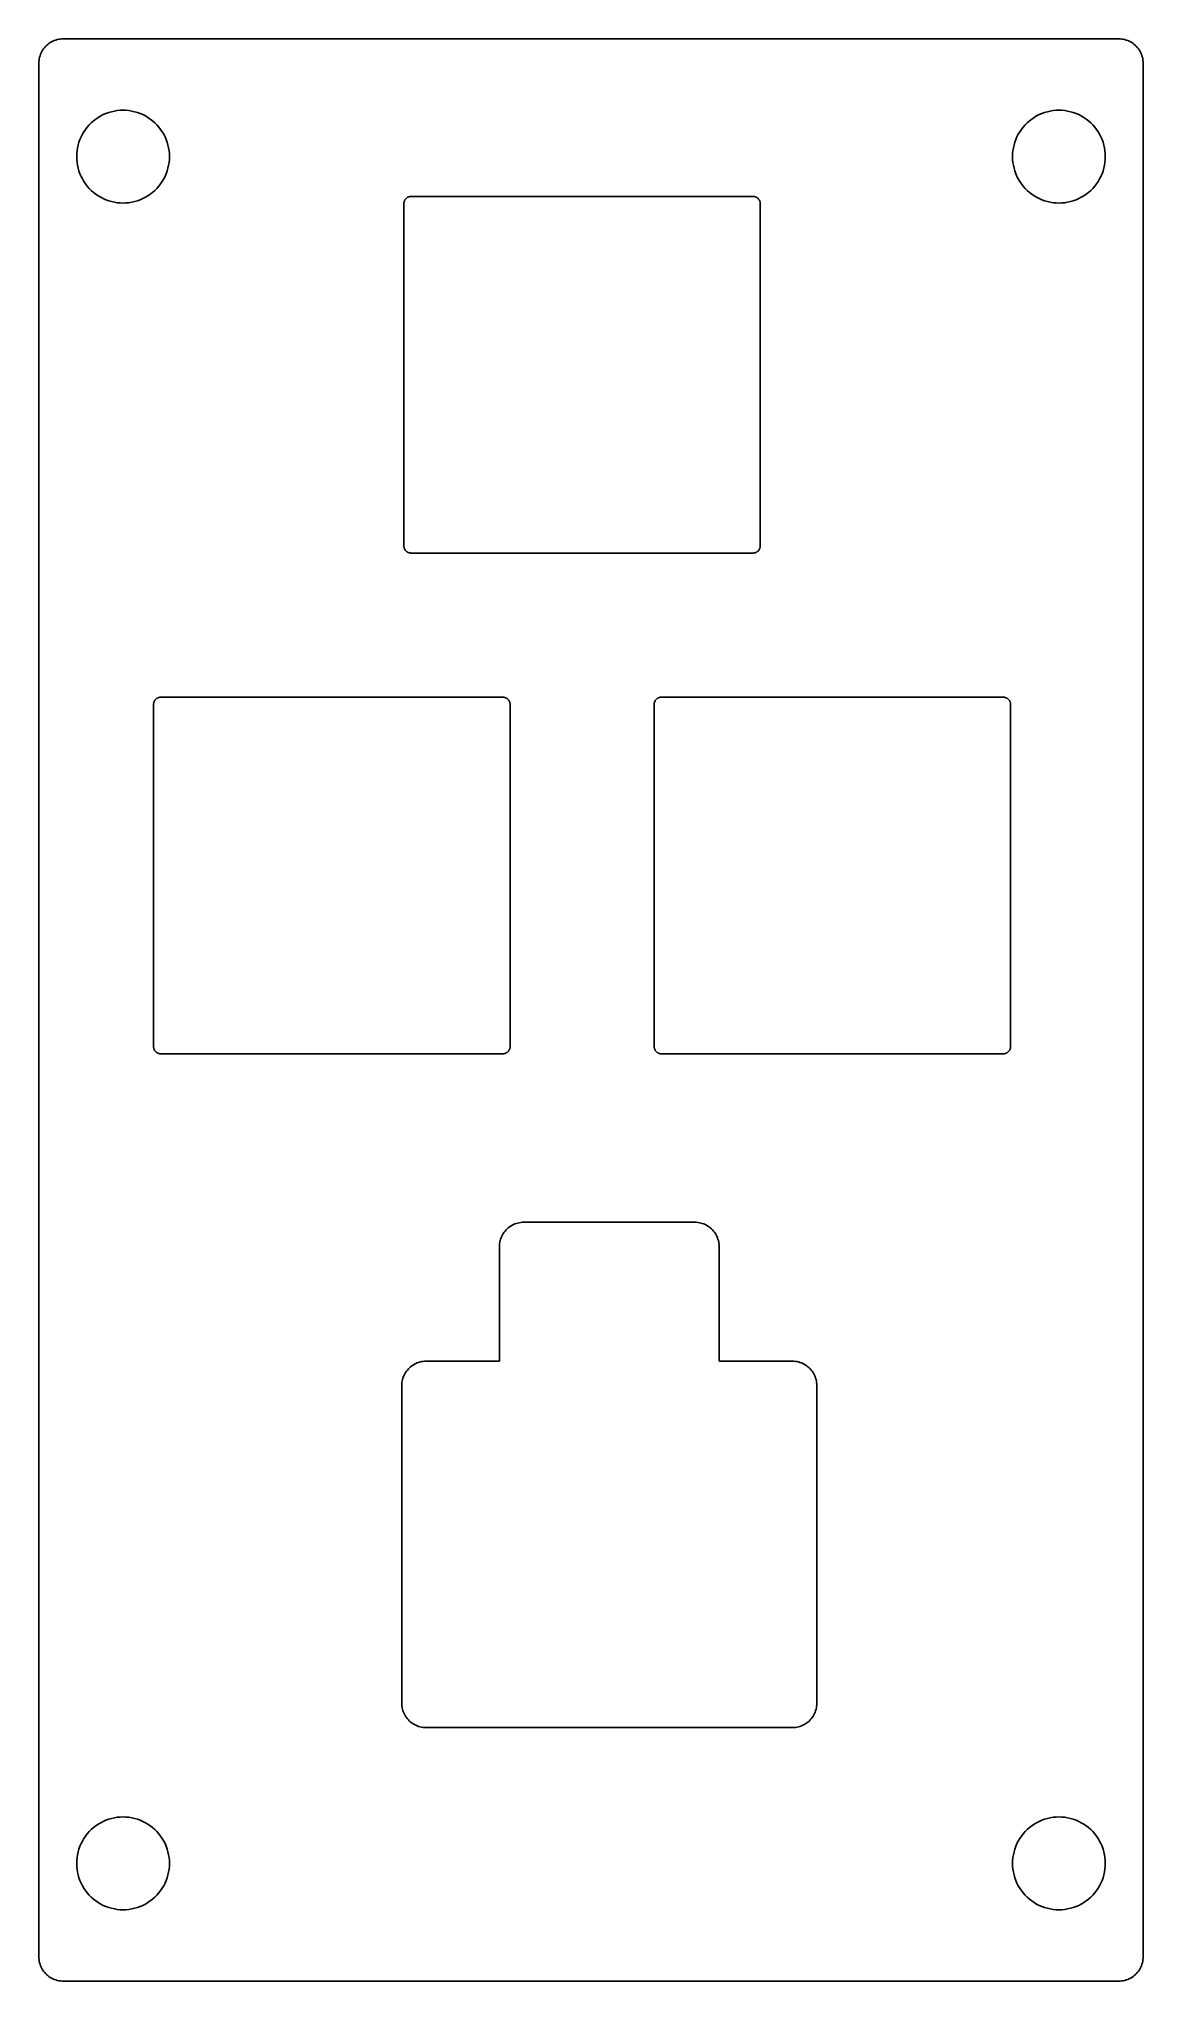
# Model space of a CAD drawing. Header units: metres. Extents: x -22.6 to 22.6, y -39.8 to 39.8.
import ezdxf

# ---------------------------------------------------------------- set-up
doc = ezdxf.new("R2010")
doc.units = ezdxf.units.M

msp = doc.modelspace()

# ---------------------------------------------------------------- linework, layer by layer
for p, q in [((-21.615, 39.757), (-21.6778, 39.755)), ((21.615, 39.757), (-21.615, 39.757)), ((21.6778, 39.755), (21.615, 39.757)), ((-22.5836, 39.0057), (-22.5973, 38.9444)), ((-22.5661, 39.066), (-22.5836, 39.0057)), ((-22.5448, 39.1251), (-22.5661, 39.066)), ((-22.5198, 39.1828), (-22.5448, 39.1251)), ((-22.4913, 39.2387), (-22.5198, 39.1828)), ((-22.4593, 39.2928), (-22.4913, 39.2387)), ((-22.424, 39.3448), (-22.4593, 39.2928)), ((-22.3855, 39.3944), (-22.424, 39.3448)), ((-22.344, 39.4415), (-22.3855, 39.3944)), ((-22.2995, 39.486), (-22.344, 39.4415)), ((-22.2524, 39.5275), (-22.2995, 39.486)), ((-22.2028, 39.566), (-22.2524, 39.5275)), ((-22.1508, 39.6013), (-22.2028, 39.566)), ((-22.0967, 39.6333), (-22.1508, 39.6013)), ((-22.0408, 39.6618), (-22.0967, 39.6333)), ((-21.9831, 39.6868), (-22.0408, 39.6618)), ((-21.924, 39.7081), (-21.9831, 39.6868)), ((-21.8637, 39.7256), (-21.924, 39.7081)), ((-21.8024, 39.7393), (-21.8637, 39.7256)), ((-21.7403, 39.7491), (-21.8024, 39.7393)), ((-21.6778, 39.755), (-21.7403, 39.7491)), ((21.7403, 39.7491), (21.6778, 39.755)), ((21.8024, 39.7393), (21.7403, 39.7491)), ((21.8637, 39.7256), (21.8024, 39.7393)), ((21.924, 39.7081), (21.8637, 39.7256)), ((21.9831, 39.6868), (21.924, 39.7081)), ((22.0408, 39.6618), (21.9831, 39.6868)), ((22.0967, 39.6333), (22.0408, 39.6618)), ((22.1508, 39.6013), (22.0967, 39.6333)), ((22.2028, 39.566), (22.1508, 39.6013)), ((22.2524, 39.5275), (22.2028, 39.566)), ((22.2995, 39.486), (22.2524, 39.5275)), ((22.344, 39.4415), (22.2995, 39.486)), ((22.3855, 39.3944), (22.344, 39.4415)), ((22.424, 39.3448), (22.3855, 39.3944)), ((22.4593, 39.2928), (22.424, 39.3448)), ((22.4913, 39.2387), (22.4593, 39.2928)), ((22.5198, 39.1828), (22.4913, 39.2387)), ((22.5448, 39.1251), (22.5198, 39.1828)), ((22.5661, 39.066), (22.5448, 39.1251)), ((22.5836, 39.0057), (22.5661, 39.066)), ((22.5973, 38.9444), (22.5836, 39.0057)), ((-22.613, 38.8198), (-22.615, 38.757)), ((-22.615, 38.757), (-22.615, -38.757)), ((-22.6071, 38.8823), (-22.613, 38.8198)), ((-22.5973, 38.9444), (-22.6071, 38.8823)), ((22.6071, 38.8823), (22.5973, 38.9444)), ((22.613, 38.8198), (22.6071, 38.8823)), ((22.615, 38.757), (22.613, 38.8198)), ((22.615, -38.757), (22.615, 38.757)), ((-20.1831, 36.5392), (-20.0803, 36.6)), ((-20.0803, 36.6), (-19.974, 36.6542)), ((-19.974, 36.6542), (-19.8644, 36.7016)), ((-19.8644, 36.7016), (-19.7521, 36.742)), ((-19.7521, 36.742), (-19.6375, 36.7753)), ((-19.6375, 36.7753), (-19.521, 36.8013)), ((-19.521, 36.8013), (-19.4031, 36.82)), ((-19.4031, 36.82), (-19.2843, 36.8312)), ((-19.2843, 36.8312), (-19.165, 36.835)), ((-19.165, 36.835), (-19.0457, 36.8312)), ((-19.0457, 36.8312), (-18.9269, 36.82)), ((-18.9269, 36.82), (-18.809, 36.8013)), ((-18.809, 36.8013), (-18.6925, 36.7753)), ((-18.6925, 36.7753), (-18.5779, 36.742)), ((-18.5779, 36.742), (-18.4656, 36.7016)), ((-18.4656, 36.7016), (-18.356, 36.6542)), ((-18.356, 36.6542), (-18.2497, 36.6)), ((-18.2497, 36.6), (-18.1469, 36.5392)), ((18.1469, 36.5392), (18.2497, 36.6)), ((18.2497, 36.6), (18.356, 36.6542)), ((18.356, 36.6542), (18.4656, 36.7016)), ((18.4656, 36.7016), (18.5779, 36.742)), ((18.5779, 36.742), (18.6925, 36.7753)), ((18.6925, 36.7753), (18.809, 36.8013)), ((18.809, 36.8013), (18.9269, 36.82)), ((18.9269, 36.82), (19.0457, 36.8312)), ((19.0457, 36.8312), (19.165, 36.835)), ((19.165, 36.835), (19.2843, 36.8312)), ((19.2843, 36.8312), (19.4031, 36.82)), ((19.4031, 36.82), (19.521, 36.8013)), ((19.521, 36.8013), (19.6375, 36.7753)), ((19.6375, 36.7753), (19.7521, 36.742)), ((19.7521, 36.742), (19.8644, 36.7016)), ((19.8644, 36.7016), (19.974, 36.6542)), ((19.974, 36.6542), (20.0803, 36.6)), ((20.0803, 36.6), (20.1831, 36.5392)), ((-20.8842, 35.744), (-20.83, 35.8503)), ((-20.83, 35.8503), (-20.7692, 35.9531)), ((-20.7692, 35.9531), (-20.7021, 36.0518)), ((-20.7021, 36.0518), (-20.629, 36.1461)), ((-20.629, 36.1461), (-20.55, 36.2356)), ((-20.55, 36.2356), (-20.4656, 36.32)), ((-20.4656, 36.32), (-20.3761, 36.399)), ((-20.3761, 36.399), (-20.2818, 36.4721)), ((-20.2818, 36.4721), (-20.1831, 36.5392)), ((-18.1469, 36.5392), (-18.0482, 36.4721)), ((-18.0482, 36.4721), (-17.9539, 36.399)), ((-17.9539, 36.399), (-17.8643, 36.32)), ((-17.8643, 36.32), (-17.78, 36.2356)), ((-17.78, 36.2356), (-17.701, 36.1461)), ((-17.701, 36.1461), (-17.6279, 36.0518)), ((-17.6279, 36.0518), (-17.5608, 35.9531)), ((-17.5608, 35.9531), (-17.5, 35.8503)), ((-17.5, 35.8503), (-17.4458, 35.744)), ((17.4458, 35.744), (17.5, 35.8503)), ((17.5, 35.8503), (17.5608, 35.9531)), ((17.5608, 35.9531), (17.6279, 36.0518)), ((17.6279, 36.0518), (17.701, 36.1461)), ((17.701, 36.1461), (17.78, 36.2356)), ((17.78, 36.2356), (17.8643, 36.32)), ((17.8643, 36.32), (17.9539, 36.399)), ((17.9539, 36.399), (18.0482, 36.4721)), ((18.0482, 36.4721), (18.1469, 36.5392)), ((20.1831, 36.5392), (20.2818, 36.4721)), ((20.2818, 36.4721), (20.3761, 36.399)), ((20.3761, 36.399), (20.4656, 36.32)), ((20.4656, 36.32), (20.55, 36.2356)), ((20.55, 36.2356), (20.629, 36.1461)), ((20.629, 36.1461), (20.7021, 36.0518)), ((20.7021, 36.0518), (20.7692, 35.9531)), ((20.7692, 35.9531), (20.83, 35.8503)), ((20.83, 35.8503), (20.8842, 35.744)), ((-21.065, 34.935), (-21.0612, 35.0543)), ((-21.0612, 35.0543), (-21.05, 35.1731)), ((-21.05, 35.1731), (-21.0313, 35.291)), ((-21.0313, 35.291), (-21.0053, 35.4075)), ((-21.0053, 35.4075), (-20.972, 35.5221)), ((-20.972, 35.5221), (-20.9316, 35.6344)), ((-20.9316, 35.6344), (-20.8842, 35.744)), ((-17.4458, 35.744), (-17.3984, 35.6344)), ((-17.3984, 35.6344), (-17.358, 35.5221)), ((-17.358, 35.5221), (-17.3247, 35.4075)), ((-17.3247, 35.4075), (-17.2986, 35.291)), ((-17.2986, 35.291), (-17.28, 35.1731)), ((-17.28, 35.1731), (-17.2687, 35.0543)), ((-17.2687, 35.0543), (-17.265, 34.935)), ((17.265, 34.935), (17.2687, 35.0543)), ((17.2687, 35.0543), (17.28, 35.1731)), ((17.28, 35.1731), (17.2986, 35.291)), ((17.2986, 35.291), (17.3247, 35.4075)), ((17.3247, 35.4075), (17.358, 35.5221)), ((17.358, 35.5221), (17.3984, 35.6344)), ((17.3984, 35.6344), (17.4458, 35.744)), ((20.8842, 35.744), (20.9316, 35.6344)), ((20.9316, 35.6344), (20.972, 35.5221)), ((20.972, 35.5221), (21.0053, 35.4075)), ((21.0053, 35.4075), (21.0313, 35.291)), ((21.0313, 35.291), (21.05, 35.1731)), ((21.05, 35.1731), (21.0612, 35.0543)), ((21.0612, 35.0543), (21.065, 34.935)), ((-21.0612, 34.8157), (-21.065, 34.935)), ((-21.05, 34.6969), (-21.0612, 34.8157)), ((-21.0313, 34.579), (-21.05, 34.6969)), ((-21.0053, 34.4625), (-21.0313, 34.579)), ((-20.972, 34.3479), (-21.0053, 34.4625)), ((-20.9316, 34.2355), (-20.972, 34.3479)), ((-20.8842, 34.126), (-20.9316, 34.2355)), ((-17.3984, 34.2355), (-17.4458, 34.126)), ((-17.358, 34.3479), (-17.3984, 34.2355)), ((-17.3247, 34.4625), (-17.358, 34.3479)), ((-17.2986, 34.579), (-17.3247, 34.4625)), ((-17.28, 34.6969), (-17.2986, 34.579)), ((-17.2687, 34.8157), (-17.28, 34.6969)), ((-17.265, 34.935), (-17.2687, 34.8157)), ((17.2687, 34.8157), (17.265, 34.935)), ((17.28, 34.6969), (17.2687, 34.8157)), ((17.2986, 34.579), (17.28, 34.6969)), ((17.3247, 34.4625), (17.2986, 34.579)), ((17.358, 34.3479), (17.3247, 34.4625)), ((17.3984, 34.2355), (17.358, 34.3479)), ((17.4458, 34.126), (17.3984, 34.2355)), ((20.9316, 34.2355), (20.8842, 34.126)), ((20.972, 34.3479), (20.9316, 34.2355)), ((21.0053, 34.4625), (20.972, 34.3479)), ((21.0313, 34.579), (21.0053, 34.4625)), ((21.05, 34.6969), (21.0313, 34.579)), ((21.0612, 34.8157), (21.05, 34.6969)), ((21.065, 34.935), (21.0612, 34.8157)), ((-20.83, 34.0197), (-20.8842, 34.126)), ((-20.7692, 33.9169), (-20.83, 34.0197)), ((-20.7021, 33.8182), (-20.7692, 33.9169)), ((-20.629, 33.7239), (-20.7021, 33.8182)), ((-20.55, 33.6344), (-20.629, 33.7239)), ((-20.4656, 33.55), (-20.55, 33.6344)), ((-20.3761, 33.471), (-20.4656, 33.55)), ((-20.2818, 33.3979), (-20.3761, 33.471)), ((-20.1831, 33.3308), (-20.2818, 33.3979)), ((-18.0482, 33.3979), (-18.1469, 33.3308)), ((-17.9539, 33.471), (-18.0482, 33.3979)), ((-17.8643, 33.55), (-17.9539, 33.471)), ((-17.78, 33.6344), (-17.8643, 33.55)), ((-17.701, 33.7239), (-17.78, 33.6344)), ((-17.6279, 33.8182), (-17.701, 33.7239)), ((-17.5608, 33.9169), (-17.6279, 33.8182)), ((-17.5, 34.0197), (-17.5608, 33.9169)), ((-17.4458, 34.126), (-17.5, 34.0197)), ((17.5, 34.0197), (17.4458, 34.126)), ((17.5608, 33.9169), (17.5, 34.0197)), ((17.6279, 33.8182), (17.5608, 33.9169)), ((17.701, 33.7239), (17.6279, 33.8182)), ((17.78, 33.6344), (17.701, 33.7239)), ((17.8643, 33.55), (17.78, 33.6344)), ((17.9539, 33.471), (17.8643, 33.55)), ((18.0482, 33.3979), (17.9539, 33.471)), ((18.1469, 33.3308), (18.0482, 33.3979)), ((20.2818, 33.3979), (20.1831, 33.3308)), ((20.3761, 33.471), (20.2818, 33.3979)), ((20.4656, 33.55), (20.3761, 33.471)), ((20.55, 33.6344), (20.4656, 33.55)), ((20.629, 33.7239), (20.55, 33.6344)), ((20.7021, 33.8182), (20.629, 33.7239)), ((20.7692, 33.9169), (20.7021, 33.8182)), ((20.83, 34.0197), (20.7692, 33.9169)), ((20.8842, 34.126), (20.83, 34.0197)), ((-20.0803, 33.27), (-20.1831, 33.3308)), ((-19.974, 33.2158), (-20.0803, 33.27)), ((-19.8644, 33.1684), (-19.974, 33.2158)), ((-19.7521, 33.128), (-19.8644, 33.1684)), ((-19.6375, 33.0947), (-19.7521, 33.128)), ((-19.521, 33.0686), (-19.6375, 33.0947)), ((-19.4031, 33.05), (-19.521, 33.0686)), ((-19.2843, 33.0387), (-19.4031, 33.05)), ((-19.165, 33.035), (-19.2843, 33.0387)), ((-19.0457, 33.0387), (-19.165, 33.035)), ((-18.9269, 33.05), (-19.0457, 33.0387)), ((-18.809, 33.0686), (-18.9269, 33.05)), ((-18.6925, 33.0947), (-18.809, 33.0686)), ((-18.5779, 33.128), (-18.6925, 33.0947)), ((-18.4656, 33.1684), (-18.5779, 33.128)), ((-18.356, 33.2158), (-18.4656, 33.1684)), ((-18.2497, 33.27), (-18.356, 33.2158)), ((-18.1469, 33.3308), (-18.2497, 33.27)), ((-7.66499, 33.007), (-7.6644, 33.0258)), ((-7.66499, 19.007), (-7.66499, 33.007)), ((-7.6644, 33.0258), (-7.66263, 33.0446)), ((-7.66263, 33.0446), (-7.65968, 33.0632)), ((-7.65968, 33.0632), (-7.65556, 33.0816)), ((-7.65556, 33.0816), (-7.65031, 33.0997)), ((-7.65031, 33.0997), (-7.64392, 33.1174)), ((-7.64392, 33.1174), (-7.63644, 33.1347)), ((-7.63644, 33.1347), (-7.62788, 33.1515)), ((-7.62788, 33.1515), (-7.61829, 33.1677)), ((-7.61829, 33.1677), (-7.6077, 33.1833)), ((-7.6077, 33.1833), (-7.59615, 33.1982)), ((-7.59615, 33.1982), (-7.58368, 33.2124)), ((-7.58368, 33.2124), (-7.57036, 33.2257)), ((-7.57036, 33.2257), (-7.55621, 33.2381)), ((-7.55621, 33.2381), (-7.54132, 33.2497)), ((-7.54132, 33.2497), (-7.52574, 33.2603)), ((-7.52574, 33.2603), (-7.50952, 33.2699)), ((-7.50952, 33.2699), (-7.49272, 33.2784)), ((-7.49272, 33.2784), (-7.47543, 33.2859)), ((-7.47543, 33.2859), (-7.4577, 33.2923)), ((-7.4577, 33.2923), (-7.43961, 33.2976)), ((-7.43961, 33.2976), (-7.4212, 33.3017)), ((-7.4212, 33.3017), (-7.40259, 33.3046)), ((-7.40259, 33.3046), (-7.38383, 33.3064)), ((-7.38383, 33.3064), (-7.36499, 33.307)), ((-7.36499, 33.307), (6.63499, 33.307)), ((6.63499, 33.307), (6.65382, 33.3064)), ((6.65382, 33.3064), (6.67259, 33.3046)), ((6.67259, 33.3046), (6.69121, 33.3017)), ((6.69121, 33.3017), (6.70959, 33.2976)), ((6.70959, 33.2976), (6.72769, 33.2923)), ((6.72769, 33.2923), (6.74542, 33.2859)), ((6.74542, 33.2859), (6.76273, 33.2784)), ((6.76273, 33.2784), (6.77953, 33.2699)), ((6.77953, 33.2699), (6.79575, 33.2603)), ((6.79575, 33.2603), (6.81133, 33.2497)), ((6.81133, 33.2497), (6.82622, 33.2381)), ((6.82622, 33.2381), (6.84036, 33.2257)), ((6.84036, 33.2257), (6.85368, 33.2124)), ((6.85368, 33.2124), (6.86615, 33.1982)), ((6.86615, 33.1982), (6.8777, 33.1833)), ((6.8777, 33.1833), (6.88829, 33.1677)), ((6.88829, 33.1677), (6.89789, 33.1515)), ((6.89789, 33.1515), (6.90643, 33.1347)), ((6.90643, 33.1347), (6.91393, 33.1174)), ((6.91393, 33.1174), (6.9203, 33.0997)), ((6.9203, 33.0997), (6.92557, 33.0816)), ((6.92557, 33.0816), (6.92967, 33.0632)), ((6.92967, 33.0632), (6.93263, 33.0446)), ((6.93263, 33.0446), (6.9344, 33.0258)), ((6.9344, 33.0258), (6.935, 33.007)), ((6.935, 33.007), (6.935, 19.007)), ((18.2497, 33.27), (18.1469, 33.3308)), ((18.356, 33.2158), (18.2497, 33.27)), ((18.4656, 33.1684), (18.356, 33.2158)), ((18.5779, 33.128), (18.4656, 33.1684)), ((18.6925, 33.0947), (18.5779, 33.128)), ((18.809, 33.0686), (18.6925, 33.0947)), ((18.9269, 33.05), (18.809, 33.0686)), ((19.0457, 33.0387), (18.9269, 33.05)), ((19.165, 33.035), (19.0457, 33.0387)), ((19.2843, 33.0387), (19.165, 33.035)), ((19.4031, 33.05), (19.2843, 33.0387)), ((19.521, 33.0686), (19.4031, 33.05)), ((19.6375, 33.0947), (19.521, 33.0686)), ((19.7521, 33.128), (19.6375, 33.0947)), ((19.8644, 33.1684), (19.7521, 33.128)), ((19.974, 33.2158), (19.8644, 33.1684)), ((20.0803, 33.27), (19.974, 33.2158)), ((20.1831, 33.3308), (20.0803, 33.27)), ((-7.6644, 18.9882), (-7.66499, 19.007)), ((-7.66263, 18.9694), (-7.6644, 18.9882)), ((-7.65968, 18.9508), (-7.66263, 18.9694)), ((-7.65556, 18.9324), (-7.65968, 18.9508)), ((-7.65031, 18.9143), (-7.65556, 18.9324)), ((-7.64392, 18.8966), (-7.65031, 18.9143)), ((-7.63644, 18.8793), (-7.64392, 18.8966)), ((-7.62788, 18.8625), (-7.63644, 18.8793)), ((-7.61829, 18.8462), (-7.62788, 18.8625)), ((-7.6077, 18.8307), (-7.61829, 18.8462)), ((-7.59615, 18.8158), (-7.6077, 18.8307)), ((-7.58368, 18.8016), (-7.59615, 18.8158)), ((-7.57036, 18.7883), (-7.58368, 18.8016)), ((-7.55621, 18.7758), (-7.57036, 18.7883)), ((-7.54132, 18.7643), (-7.55621, 18.7758)), ((-7.52574, 18.7537), (-7.54132, 18.7643)), ((-7.50952, 18.7441), (-7.52574, 18.7537)), ((-7.49272, 18.7355), (-7.50952, 18.7441)), ((-7.47543, 18.7281), (-7.49272, 18.7355)), ((-7.4577, 18.7217), (-7.47543, 18.7281)), ((-7.43961, 18.7164), (-7.4577, 18.7217)), ((-7.4212, 18.7123), (-7.43961, 18.7164)), ((-7.40259, 18.7094), (-7.4212, 18.7123)), ((-7.38383, 18.7076), (-7.40259, 18.7094)), ((-7.36499, 18.707), (-7.38383, 18.7076)), ((6.63499, 18.707), (-7.36499, 18.707)), ((6.65382, 18.7076), (6.63499, 18.707)), ((6.67259, 18.7094), (6.65382, 18.7076)), ((6.69121, 18.7123), (6.67259, 18.7094)), ((6.70959, 18.7164), (6.69121, 18.7123)), ((6.72769, 18.7217), (6.70959, 18.7164)), ((6.74542, 18.7281), (6.72769, 18.7217)), ((6.76273, 18.7355), (6.74542, 18.7281)), ((6.77953, 18.7441), (6.76273, 18.7355)), ((6.79575, 18.7537), (6.77953, 18.7441)), ((6.81133, 18.7643), (6.79575, 18.7537)), ((6.82622, 18.7758), (6.81133, 18.7643)), ((6.84036, 18.7883), (6.82622, 18.7758)), ((6.85368, 18.8016), (6.84036, 18.7883)), ((6.86615, 18.8158), (6.85368, 18.8016)), ((6.8777, 18.8307), (6.86615, 18.8158)), ((6.88829, 18.8462), (6.8777, 18.8307)), ((6.89789, 18.8625), (6.88829, 18.8462)), ((6.90643, 18.8793), (6.89789, 18.8625)), ((6.91393, 18.8966), (6.90643, 18.8793)), ((6.9203, 18.9143), (6.91393, 18.8966)), ((6.92557, 18.9324), (6.9203, 18.9143)), ((6.92967, 18.9508), (6.92557, 18.9324)), ((6.93263, 18.9694), (6.92967, 18.9508)), ((6.9344, 18.9882), (6.93263, 18.9694)), ((6.935, 19.007), (6.9344, 18.9882)), ((-17.8337, 12.7124), (-17.8204, 12.7257)), ((-17.8204, 12.7257), (-17.8062, 12.7381)), ((-17.8062, 12.7381), (-17.7913, 12.7497)), ((-17.7913, 12.7497), (-17.7757, 12.7603)), ((-17.7757, 12.7603), (-17.7595, 12.7699)), ((-17.7595, 12.7699), (-17.7427, 12.7784)), ((-17.7427, 12.7784), (-17.7254, 12.7859)), ((-17.7254, 12.7859), (-17.7077, 12.7923)), ((-17.7077, 12.7923), (-17.6896, 12.7976)), ((-17.6896, 12.7976), (-17.6712, 12.8017)), ((-17.6712, 12.8017), (-17.6526, 12.8046)), ((-17.6526, 12.8046), (-17.6338, 12.8064)), ((-17.6338, 12.8064), (-17.615, 12.807)), ((-17.615, 12.807), (-3.61499, 12.807)), ((-3.61499, 12.807), (-3.59616, 12.8064)), ((-3.59616, 12.8064), (-3.57739, 12.8046)), ((-3.57739, 12.8046), (-3.55878, 12.8017)), ((-3.55878, 12.8017), (-3.54039, 12.7976)), ((-3.54039, 12.7976), (-3.52229, 12.7923)), ((-3.52229, 12.7923), (-3.50456, 12.7859)), ((-3.50456, 12.7859), (-3.48726, 12.7784)), ((-3.48726, 12.7784), (-3.47046, 12.7699)), ((-3.47046, 12.7699), (-3.45424, 12.7603)), ((-3.45424, 12.7603), (-3.43866, 12.7497)), ((-3.43866, 12.7497), (-3.42377, 12.7381)), ((-3.42377, 12.7381), (-3.40962, 12.7257)), ((-3.40962, 12.7257), (-3.3963, 12.7124)), ((2.66631, 12.7124), (2.67963, 12.7257)), ((2.67963, 12.7257), (2.69377, 12.7381)), ((2.69377, 12.7381), (2.70866, 12.7497)), ((2.70866, 12.7497), (2.72424, 12.7603)), ((2.72424, 12.7603), (2.74046, 12.7699)), ((2.74046, 12.7699), (2.75726, 12.7784)), ((2.75726, 12.7784), (2.77455, 12.7859)), ((2.77455, 12.7859), (2.79228, 12.7923)), ((2.79228, 12.7923), (2.81038, 12.7976)), ((2.81038, 12.7976), (2.82878, 12.8017)), ((2.82878, 12.8017), (2.8474, 12.8046)), ((2.8474, 12.8046), (2.86615, 12.8064)), ((2.86615, 12.8064), (2.88499, 12.807)), ((2.88499, 12.807), (16.885, 12.807)), ((16.885, 12.807), (16.9038, 12.8064)), ((16.9038, 12.8064), (16.9226, 12.8046)), ((16.9226, 12.8046), (16.9412, 12.8017)), ((16.9412, 12.8017), (16.9596, 12.7976)), ((16.9596, 12.7976), (16.9777, 12.7923)), ((16.9777, 12.7923), (16.9954, 12.7859)), ((16.9954, 12.7859), (17.0127, 12.7784)), ((17.0127, 12.7784), (17.0295, 12.7699)), ((17.0295, 12.7699), (17.0457, 12.7603)), ((17.0457, 12.7603), (17.0613, 12.7497)), ((17.0613, 12.7497), (17.0762, 12.7381)), ((17.0762, 12.7381), (17.0904, 12.7257)), ((17.0904, 12.7257), (17.1037, 12.7124)), ((-17.915, 12.507), (-17.9144, 12.5258)), ((-17.915, -1.49301), (-17.915, 12.507)), ((-17.9144, 12.5258), (-17.9126, 12.5446)), ((-17.9126, 12.5446), (-17.9097, 12.5632)), ((-17.9097, 12.5632), (-17.9056, 12.5816)), ((-17.9056, 12.5816), (-17.9003, 12.5997)), ((-17.9003, 12.5997), (-17.8939, 12.6174)), ((-17.8939, 12.6174), (-17.8864, 12.6347)), ((-17.8864, 12.6347), (-17.8779, 12.6515)), ((-17.8779, 12.6515), (-17.8683, 12.6677)), ((-17.8683, 12.6677), (-17.8577, 12.6833)), ((-17.8577, 12.6833), (-17.8461, 12.6982)), ((-17.8461, 12.6982), (-17.8337, 12.7124)), ((-3.3963, 12.7124), (-3.38383, 12.6982)), ((-3.38383, 12.6982), (-3.37228, 12.6833)), ((-3.37228, 12.6833), (-3.36169, 12.6677)), ((-3.36169, 12.6677), (-3.3521, 12.6515)), ((-3.3521, 12.6515), (-3.34355, 12.6347)), ((-3.34355, 12.6347), (-3.33606, 12.6174)), ((-3.33606, 12.6174), (-3.32968, 12.5997)), ((-3.32968, 12.5997), (-3.32442, 12.5816)), ((-3.32442, 12.5816), (-3.32031, 12.5632)), ((-3.32031, 12.5632), (-3.31735, 12.5446)), ((-3.31735, 12.5446), (-3.31558, 12.5258)), ((-3.31558, 12.5258), (-3.31499, 12.507)), ((-3.31499, 12.507), (-3.31499, -1.49301)), ((2.58499, 12.507), (2.58559, 12.5258)), ((2.58499, -1.49301), (2.58499, 12.507)), ((2.58559, 12.5258), (2.58736, 12.5446)), ((2.58736, 12.5446), (2.5903, 12.5632)), ((2.5903, 12.5632), (2.59442, 12.5816)), ((2.59442, 12.5816), (2.59967, 12.5997)), ((2.59967, 12.5997), (2.60606, 12.6174)), ((2.60606, 12.6174), (2.61354, 12.6347)), ((2.61354, 12.6347), (2.6221, 12.6515)), ((2.6221, 12.6515), (2.6317, 12.6677)), ((2.6317, 12.6677), (2.64229, 12.6833)), ((2.64229, 12.6833), (2.65384, 12.6982)), ((2.65384, 12.6982), (2.66631, 12.7124)), ((17.1037, 12.7124), (17.1161, 12.6982)), ((17.1161, 12.6982), (17.1277, 12.6833)), ((17.1277, 12.6833), (17.1383, 12.6677)), ((17.1383, 12.6677), (17.1479, 12.6515)), ((17.1479, 12.6515), (17.1564, 12.6347)), ((17.1564, 12.6347), (17.1639, 12.6174)), ((17.1639, 12.6174), (17.1703, 12.5997)), ((17.1703, 12.5997), (17.1756, 12.5816)), ((17.1756, 12.5816), (17.1797, 12.5632)), ((17.1797, 12.5632), (17.1826, 12.5446)), ((17.1826, 12.5446), (17.1844, 12.5258)), ((17.1844, 12.5258), (17.185, 12.507)), ((17.185, 12.507), (17.185, -1.49301)), ((-17.9144, -1.51184), (-17.915, -1.49301)), ((-17.9126, -1.53061), (-17.9144, -1.51184)), ((-17.9097, -1.54922), (-17.9126, -1.53061)), ((-17.9056, -1.56761), (-17.9097, -1.54922)), ((-17.9003, -1.58571), (-17.9056, -1.56761)), ((-17.8939, -1.60344), (-17.9003, -1.58571)), ((-3.32968, -1.58571), (-3.33606, -1.60344)), ((-3.32442, -1.56761), (-3.32968, -1.58571)), ((-3.32031, -1.54922), (-3.32442, -1.56761)), ((-3.31735, -1.53061), (-3.32031, -1.54922)), ((-3.31558, -1.51184), (-3.31735, -1.53061)), ((-3.31499, -1.49301), (-3.31558, -1.51184)), ((2.58559, -1.51184), (2.58499, -1.49301)), ((2.58736, -1.53061), (2.58559, -1.51184)), ((2.5903, -1.54922), (2.58736, -1.53061)), ((2.59442, -1.56761), (2.5903, -1.54922)), ((2.59967, -1.58571), (2.59442, -1.56761)), ((2.60606, -1.60344), (2.59967, -1.58571)), ((17.1703, -1.58571), (17.1639, -1.60344)), ((17.1756, -1.56761), (17.1703, -1.58571)), ((17.1797, -1.54922), (17.1756, -1.56761)), ((17.1826, -1.53061), (17.1797, -1.54922)), ((17.1844, -1.51184), (17.1826, -1.53061)), ((17.185, -1.49301), (17.1844, -1.51184)), ((-17.8864, -1.62074), (-17.8939, -1.60344)), ((-17.8779, -1.63753), (-17.8864, -1.62074)), ((-17.8683, -1.65376), (-17.8779, -1.63753)), ((-17.8577, -1.66934), (-17.8683, -1.65376)), ((-17.8461, -1.68423), (-17.8577, -1.66934)), ((-17.8337, -1.69836), (-17.8461, -1.68423)), ((-17.8204, -1.7117), (-17.8337, -1.69836)), ((-17.8062, -1.72417), (-17.8204, -1.7117)), ((-17.7913, -1.73572), (-17.8062, -1.72417)), ((-17.7757, -1.74631), (-17.7913, -1.73572)), ((-17.7595, -1.75591), (-17.7757, -1.74631)), ((-17.7427, -1.76445), (-17.7595, -1.75591)), ((-17.7254, -1.77194), (-17.7427, -1.76445)), ((-17.7077, -1.77832), (-17.7254, -1.77194)), ((-17.6896, -1.78358), (-17.7077, -1.77832)), ((-17.6712, -1.78769), (-17.6896, -1.78358)), ((-17.6526, -1.79065), (-17.6712, -1.78769)), ((-17.6338, -1.79242), (-17.6526, -1.79065)), ((-17.615, -1.79301), (-17.6338, -1.79242)), ((-3.61499, -1.79301), (-17.615, -1.79301)), ((-3.59616, -1.79242), (-3.61499, -1.79301)), ((-3.57739, -1.79065), (-3.59616, -1.79242)), ((-3.55878, -1.78769), (-3.57739, -1.79065)), ((-3.54039, -1.78358), (-3.55878, -1.78769)), ((-3.52229, -1.77832), (-3.54039, -1.78358)), ((-3.50456, -1.77194), (-3.52229, -1.77832)), ((-3.48726, -1.76445), (-3.50456, -1.77194)), ((-3.47046, -1.75591), (-3.48726, -1.76445)), ((-3.45424, -1.74631), (-3.47046, -1.75591)), ((-3.43866, -1.73572), (-3.45424, -1.74631)), ((-3.42377, -1.72417), (-3.43866, -1.73572)), ((-3.40962, -1.7117), (-3.42377, -1.72417)), ((-3.3963, -1.69836), (-3.40962, -1.7117)), ((-3.38383, -1.68423), (-3.3963, -1.69836)), ((-3.37228, -1.66934), (-3.38383, -1.68423)), ((-3.36169, -1.65376), (-3.37228, -1.66934)), ((-3.3521, -1.63753), (-3.36169, -1.65376)), ((-3.34355, -1.62074), (-3.3521, -1.63753)), ((-3.33606, -1.60344), (-3.34355, -1.62074)), ((2.61354, -1.62074), (2.60606, -1.60344)), ((2.6221, -1.63753), (2.61354, -1.62074)), ((2.6317, -1.65376), (2.6221, -1.63753)), ((2.64229, -1.66934), (2.6317, -1.65376)), ((2.65384, -1.68423), (2.64229, -1.66934)), ((2.66631, -1.69836), (2.65384, -1.68423)), ((2.67963, -1.7117), (2.66631, -1.69836)), ((2.69377, -1.72417), (2.67963, -1.7117)), ((2.70866, -1.73572), (2.69377, -1.72417)), ((2.72424, -1.74631), (2.70866, -1.73572)), ((2.74046, -1.75591), (2.72424, -1.74631)), ((2.75726, -1.76445), (2.74046, -1.75591)), ((2.77455, -1.77194), (2.75726, -1.76445)), ((2.79228, -1.77832), (2.77455, -1.77194)), ((2.81038, -1.78358), (2.79228, -1.77832)), ((2.82878, -1.78769), (2.81038, -1.78358)), ((2.8474, -1.79065), (2.82878, -1.78769)), ((2.86615, -1.79242), (2.8474, -1.79065)), ((2.88499, -1.79301), (2.86615, -1.79242)), ((16.885, -1.79301), (2.88499, -1.79301)), ((16.9038, -1.79242), (16.885, -1.79301)), ((16.9226, -1.79065), (16.9038, -1.79242)), ((16.9412, -1.78769), (16.9226, -1.79065)), ((16.9596, -1.78358), (16.9412, -1.78769)), ((16.9777, -1.77832), (16.9596, -1.78358)), ((16.9954, -1.77194), (16.9777, -1.77832)), ((17.0127, -1.76445), (16.9954, -1.77194)), ((17.0295, -1.75591), (17.0127, -1.76445)), ((17.0457, -1.74631), (17.0295, -1.75591)), ((17.0613, -1.73572), (17.0457, -1.74631)), ((17.0762, -1.72417), (17.0613, -1.73572)), ((17.0904, -1.7117), (17.0762, -1.72417)), ((17.1037, -1.69836), (17.0904, -1.7117)), ((17.1161, -1.68423), (17.1037, -1.69836)), ((17.1277, -1.66934), (17.1161, -1.68423)), ((17.1383, -1.65376), (17.1277, -1.66934)), ((17.1479, -1.63753), (17.1383, -1.65376)), ((17.1564, -1.62074), (17.1479, -1.63753)), ((17.1639, -1.60344), (17.1564, -1.62074)), ((-3.11812, -8.75948), (-3.05901, -8.73819)), ((-3.05901, -8.73819), (-2.99869, -8.72066)), ((-2.99869, -8.72066), (-2.93738, -8.70695)), ((-2.93738, -8.70695), (-2.87532, -8.69713)), ((-2.87532, -8.69713), (-2.81279, -8.69122)), ((-2.81279, -8.69122), (-2.75, -8.68924)), ((-2.75, -8.68924), (4.25, -8.68924)), ((4.25, -8.68924), (4.31279, -8.69122)), ((4.31279, -8.69122), (4.37532, -8.69713)), ((4.37532, -8.69713), (4.43738, -8.70695)), ((4.43738, -8.70695), (4.49869, -8.72066)), ((4.49869, -8.72066), (4.55901, -8.73819)), ((4.55901, -8.73819), (4.61812, -8.75948)), ((-3.74211, -9.56392), (-3.73228, -9.50186)), ((-3.73228, -9.50186), (-3.71858, -9.44055)), ((-3.71858, -9.44055), (-3.70105, -9.38023)), ((-3.70105, -9.38023), (-3.67976, -9.32112)), ((-3.67976, -9.32112), (-3.65482, -9.26347)), ((-3.65482, -9.26347), (-3.6263, -9.20749)), ((-3.6263, -9.20749), (-3.59431, -9.15343)), ((-3.59431, -9.15343), (-3.55901, -9.10146)), ((-3.55901, -9.10146), (-3.52051, -9.05182)), ((-3.52051, -9.05182), (-3.47896, -9.0047)), ((-3.47896, -9.0047), (-3.43454, -8.96028)), ((-3.43454, -8.96028), (-3.38742, -8.91873)), ((-3.38742, -8.91873), (-3.33778, -8.88023)), ((-3.33778, -8.88023), (-3.28581, -8.84492)), ((-3.28581, -8.84492), (-3.23175, -8.81294)), ((-3.23175, -8.81294), (-3.17577, -8.78442)), ((-3.17577, -8.78442), (-3.11812, -8.75948)), ((4.61812, -8.75948), (4.67577, -8.78442)), ((4.67577, -8.78442), (4.73175, -8.81294)), ((4.73175, -8.81294), (4.78581, -8.84492)), ((4.78581, -8.84492), (4.83778, -8.88023)), ((4.83778, -8.88023), (4.88742, -8.91873)), ((4.88742, -8.91873), (4.93454, -8.96028)), ((4.93454, -8.96028), (4.97896, -9.0047)), ((4.97896, -9.0047), (5.02051, -9.05182)), ((5.02051, -9.05182), (5.05901, -9.10146)), ((5.05901, -9.10146), (5.09431, -9.15343)), ((5.09431, -9.15343), (5.1263, -9.20749)), ((5.1263, -9.20749), (5.15482, -9.26347)), ((5.15482, -9.26347), (5.17976, -9.32112)), ((5.17976, -9.32112), (5.20105, -9.38023)), ((5.20105, -9.38023), (5.21858, -9.44055)), ((5.21858, -9.44055), (5.23228, -9.50186)), ((5.23228, -9.50186), (5.24211, -9.56392)), ((-3.75, -9.68924), (-3.74802, -9.62645)), ((-3.75, -14.3785), (-3.75, -9.68924)), ((-3.74802, -9.62645), (-3.74211, -9.56392)), ((5.24211, -9.56392), (5.24802, -9.62645)), ((5.24802, -9.62645), (5.25, -9.68924)), ((5.25, -9.68924), (5.25, -14.3785)), ((-7.71858, -15.1298), (-7.70105, -15.0695)), ((-7.70105, -15.0695), (-7.67976, -15.0104)), ((-7.67976, -15.0104), (-7.65482, -14.9527)), ((-7.65482, -14.9527), (-7.6263, -14.8967)), ((-7.6263, -14.8967), (-7.59431, -14.8427)), ((-7.59431, -14.8427), (-7.55901, -14.7907)), ((-7.55901, -14.7907), (-7.52051, -14.7411)), ((-7.52051, -14.7411), (-7.47896, -14.694)), ((-7.47896, -14.694), (-7.43454, -14.6495)), ((-7.43454, -14.6495), (-7.38742, -14.608)), ((-7.38742, -14.608), (-7.33778, -14.5695)), ((-7.33778, -14.5695), (-7.28581, -14.5342)), ((-7.28581, -14.5342), (-7.23175, -14.5022)), ((-7.23175, -14.5022), (-7.17577, -14.4737)), ((-7.17577, -14.4737), (-7.11812, -14.4487)), ((-7.11812, -14.4487), (-7.05901, -14.4274)), ((-7.05901, -14.4274), (-6.99869, -14.4099)), ((-6.99869, -14.4099), (-6.93738, -14.3962)), ((-6.93738, -14.3962), (-6.87532, -14.3864)), ((-6.87532, -14.3864), (-6.81279, -14.3805)), ((-6.81279, -14.3805), (-6.75, -14.3785)), ((-6.75, -14.3785), (-3.75, -14.3785)), ((5.25, -14.3785), (8.25, -14.3785)), ((8.25, -14.3785), (8.31279, -14.3805)), ((8.31279, -14.3805), (8.37532, -14.3864)), ((8.37532, -14.3864), (8.43738, -14.3962)), ((8.43738, -14.3962), (8.49869, -14.4099)), ((8.49869, -14.4099), (8.55901, -14.4274)), ((8.55901, -14.4274), (8.61812, -14.4487)), ((8.61812, -14.4487), (8.67577, -14.4737)), ((8.67577, -14.4737), (8.73175, -14.5022)), ((8.73175, -14.5022), (8.78581, -14.5342)), ((8.78581, -14.5342), (8.83778, -14.5695)), ((8.83778, -14.5695), (8.88742, -14.608)), ((8.88742, -14.608), (8.93454, -14.6495)), ((8.93454, -14.6495), (8.97896, -14.694)), ((8.97896, -14.694), (9.02051, -14.7411)), ((9.02051, -14.7411), (9.05901, -14.7907)), ((9.05901, -14.7907), (9.09431, -14.8427)), ((9.09431, -14.8427), (9.1263, -14.8967)), ((9.1263, -14.8967), (9.15482, -14.9527)), ((9.15482, -14.9527), (9.17976, -15.0104)), ((9.17976, -15.0104), (9.20105, -15.0695)), ((9.20105, -15.0695), (9.21858, -15.1298)), ((-7.75, -15.3785), (-7.74802, -15.3157)), ((-7.75, -28.3785), (-7.75, -15.3785)), ((-7.74802, -15.3157), (-7.74211, -15.2532)), ((-7.74211, -15.2532), (-7.73228, -15.1911)), ((-7.73228, -15.1911), (-7.71858, -15.1298)), ((9.21858, -15.1298), (9.23228, -15.1911)), ((9.23228, -15.1911), (9.24211, -15.2532)), ((9.24211, -15.2532), (9.24802, -15.3157)), ((9.24802, -15.3157), (9.25, -15.3785)), ((9.25, -15.3785), (9.25, -28.3785)), ((-7.74802, -28.4413), (-7.75, -28.3785)), ((-7.74211, -28.5038), (-7.74802, -28.4413)), ((-7.73228, -28.5659), (-7.74211, -28.5038)), ((-7.71858, -28.6272), (-7.73228, -28.5659)), ((9.23228, -28.5659), (9.21858, -28.6272)), ((9.24211, -28.5038), (9.23228, -28.5659)), ((9.24802, -28.4413), (9.24211, -28.5038)), ((9.25, -28.3785), (9.24802, -28.4413)), ((-7.70105, -28.6875), (-7.71858, -28.6272)), ((-7.67976, -28.7466), (-7.70105, -28.6875)), ((-7.65482, -28.8043), (-7.67976, -28.7466)), ((-7.6263, -28.8602), (-7.65482, -28.8043)), ((-7.59431, -28.9143), (-7.6263, -28.8602)), ((-7.55901, -28.9663), (-7.59431, -28.9143)), ((-7.52051, -29.0159), (-7.55901, -28.9663)), ((-7.47896, -29.063), (-7.52051, -29.0159)), ((-7.43454, -29.1075), (-7.47896, -29.063)), ((-7.38742, -29.149), (-7.43454, -29.1075)), ((-7.33778, -29.1875), (-7.38742, -29.149)), ((-7.28581, -29.2228), (-7.33778, -29.1875)), ((-7.23175, -29.2548), (-7.28581, -29.2228)), ((-7.17577, -29.2833), (-7.23175, -29.2548)), ((-7.11812, -29.3083), (-7.17577, -29.2833)), ((-7.05901, -29.3295), (-7.11812, -29.3083)), ((-6.99869, -29.3471), (-7.05901, -29.3295)), ((-6.93738, -29.3608), (-6.99869, -29.3471)), ((-6.87532, -29.3706), (-6.93738, -29.3608)), ((-6.81279, -29.3765), (-6.87532, -29.3706)), ((-6.75, -29.3785), (-6.81279, -29.3765)), ((8.25, -29.3785), (-6.75, -29.3785)), ((8.31279, -29.3765), (8.25, -29.3785)), ((8.37532, -29.3706), (8.31279, -29.3765)), ((8.43738, -29.3608), (8.37532, -29.3706)), ((8.49869, -29.3471), (8.43738, -29.3608)), ((8.55901, -29.3295), (8.49869, -29.3471)), ((8.61812, -29.3083), (8.55901, -29.3295)), ((8.67577, -29.2833), (8.61812, -29.3083)), ((8.73175, -29.2548), (8.67577, -29.2833)), ((8.78581, -29.2228), (8.73175, -29.2548)), ((8.83778, -29.1875), (8.78581, -29.2228)), ((8.88742, -29.149), (8.83778, -29.1875)), ((8.93454, -29.1075), (8.88742, -29.149)), ((8.97896, -29.063), (8.93454, -29.1075)), ((9.02051, -29.0159), (8.97896, -29.063)), ((9.05901, -28.9663), (9.02051, -29.0159)), ((9.09431, -28.9143), (9.05901, -28.9663)), ((9.1263, -28.8602), (9.09431, -28.9143)), ((9.15482, -28.8043), (9.1263, -28.8602)), ((9.17976, -28.7466), (9.15482, -28.8043)), ((9.20105, -28.6875), (9.17976, -28.7466)), ((9.21858, -28.6272), (9.20105, -28.6875)), ((-20.2818, -33.3979), (-20.1831, -33.3308)), ((-20.1831, -33.3308), (-20.0803, -33.27)), ((-20.0803, -33.27), (-19.974, -33.2158)), ((-19.974, -33.2158), (-19.8644, -33.1684)), ((-19.8644, -33.1684), (-19.7521, -33.128)), ((-19.7521, -33.128), (-19.6375, -33.0947)), ((-19.6375, -33.0947), (-19.521, -33.0686)), ((-19.521, -33.0686), (-19.4031, -33.05)), ((-19.4031, -33.05), (-19.2843, -33.0387)), ((-19.2843, -33.0387), (-19.165, -33.035)), ((-19.165, -33.035), (-19.0457, -33.0387)), ((-19.0457, -33.0387), (-18.9269, -33.05)), ((-18.9269, -33.05), (-18.809, -33.0686)), ((-18.809, -33.0686), (-18.6925, -33.0947)), ((-18.6925, -33.0947), (-18.5779, -33.128)), ((-18.5779, -33.128), (-18.4656, -33.1684)), ((-18.4656, -33.1684), (-18.356, -33.2158)), ((-18.356, -33.2158), (-18.2497, -33.27)), ((-18.2497, -33.27), (-18.1469, -33.3308)), ((-18.1469, -33.3308), (-18.0482, -33.3979)), ((18.0482, -33.3979), (18.1469, -33.3308)), ((18.1469, -33.3308), (18.2497, -33.27)), ((18.2497, -33.27), (18.356, -33.2158)), ((18.356, -33.2158), (18.4656, -33.1684)), ((18.4656, -33.1684), (18.5779, -33.128)), ((18.5779, -33.128), (18.6925, -33.0947)), ((18.6925, -33.0947), (18.809, -33.0686)), ((18.809, -33.0686), (18.9269, -33.05)), ((18.9269, -33.05), (19.0457, -33.0387)), ((19.0457, -33.0387), (19.165, -33.035)), ((19.165, -33.035), (19.2843, -33.0387)), ((19.2843, -33.0387), (19.4031, -33.05)), ((19.4031, -33.05), (19.521, -33.0686)), ((19.521, -33.0686), (19.6375, -33.0947)), ((19.6375, -33.0947), (19.7521, -33.128)), ((19.7521, -33.128), (19.8644, -33.1684)), ((19.8644, -33.1684), (19.974, -33.2158)), ((19.974, -33.2158), (20.0803, -33.27)), ((20.0803, -33.27), (20.1831, -33.3308)), ((20.1831, -33.3308), (20.2818, -33.3979)), ((-20.9316, -34.2355), (-20.8842, -34.126)), ((-20.8842, -34.126), (-20.83, -34.0197)), ((-20.83, -34.0197), (-20.7692, -33.9169)), ((-20.7692, -33.9169), (-20.7021, -33.8182)), ((-20.7021, -33.8182), (-20.629, -33.7239)), ((-20.629, -33.7239), (-20.55, -33.6344)), ((-20.55, -33.6344), (-20.4656, -33.55)), ((-20.4656, -33.55), (-20.3761, -33.471)), ((-20.3761, -33.471), (-20.2818, -33.3979)), ((-18.0482, -33.3979), (-17.9539, -33.471)), ((-17.9539, -33.471), (-17.8643, -33.55)), ((-17.8643, -33.55), (-17.78, -33.6344)), ((-17.78, -33.6344), (-17.701, -33.7239)), ((-17.701, -33.7239), (-17.6279, -33.8182)), ((-17.6279, -33.8182), (-17.5608, -33.9169)), ((-17.5608, -33.9169), (-17.5, -34.0197)), ((-17.5, -34.0197), (-17.4458, -34.126)), ((-17.4458, -34.126), (-17.3984, -34.2355)), ((17.3984, -34.2355), (17.4458, -34.126)), ((17.4458, -34.126), (17.5, -34.0197)), ((17.5, -34.0197), (17.5608, -33.9169)), ((17.5608, -33.9169), (17.6279, -33.8182)), ((17.6279, -33.8182), (17.701, -33.7239)), ((17.701, -33.7239), (17.78, -33.6344)), ((17.78, -33.6344), (17.8643, -33.55)), ((17.8643, -33.55), (17.9539, -33.471)), ((17.9539, -33.471), (18.0482, -33.3979)), ((20.2818, -33.3979), (20.3761, -33.471)), ((20.3761, -33.471), (20.4656, -33.55)), ((20.4656, -33.55), (20.55, -33.6344)), ((20.55, -33.6344), (20.629, -33.7239)), ((20.629, -33.7239), (20.7021, -33.8182)), ((20.7021, -33.8182), (20.7692, -33.9169)), ((20.7692, -33.9169), (20.83, -34.0197)), ((20.83, -34.0197), (20.8842, -34.126)), ((20.8842, -34.126), (20.9316, -34.2355)), ((-21.065, -34.935), (-21.0612, -34.8157)), ((-21.0612, -35.0543), (-21.065, -34.935)), ((-21.0612, -34.8157), (-21.05, -34.6969)), ((-21.05, -34.6969), (-21.0313, -34.579)), ((-21.0313, -34.579), (-21.0053, -34.4625)), ((-21.0053, -34.4625), (-20.972, -34.3479)), ((-20.972, -34.3479), (-20.9316, -34.2355)), ((-17.3984, -34.2355), (-17.358, -34.3479)), ((-17.358, -34.3479), (-17.3247, -34.4625)), ((-17.3247, -34.4625), (-17.2986, -34.579)), ((-17.2986, -34.579), (-17.28, -34.6969)), ((-17.28, -34.6969), (-17.2687, -34.8157)), ((-17.2687, -34.8157), (-17.265, -34.935)), ((-17.265, -34.935), (-17.2687, -35.0543)), ((17.265, -34.935), (17.2687, -34.8157)), ((17.2687, -35.0543), (17.265, -34.935)), ((17.2687, -34.8157), (17.28, -34.6969)), ((17.28, -34.6969), (17.2986, -34.579)), ((17.2986, -34.579), (17.3247, -34.4625)), ((17.3247, -34.4625), (17.358, -34.3479)), ((17.358, -34.3479), (17.3984, -34.2355)), ((20.9316, -34.2355), (20.972, -34.3479)), ((20.972, -34.3479), (21.0053, -34.4625)), ((21.0053, -34.4625), (21.0313, -34.579)), ((21.0313, -34.579), (21.05, -34.6969)), ((21.05, -34.6969), (21.0612, -34.8157)), ((21.0612, -34.8157), (21.065, -34.935)), ((21.065, -34.935), (21.0612, -35.0543)), ((-21.05, -35.1731), (-21.0612, -35.0543)), ((-21.0313, -35.291), (-21.05, -35.1731)), ((-21.0053, -35.4075), (-21.0313, -35.291)), ((-20.972, -35.5221), (-21.0053, -35.4075)), ((-20.9316, -35.6344), (-20.972, -35.5221)), ((-20.8842, -35.744), (-20.9316, -35.6344)), ((-20.83, -35.8503), (-20.8842, -35.744)), ((-17.4458, -35.744), (-17.5, -35.8503)), ((-17.3984, -35.6344), (-17.4458, -35.744)), ((-17.358, -35.5221), (-17.3984, -35.6344)), ((-17.3247, -35.4075), (-17.358, -35.5221)), ((-17.2986, -35.291), (-17.3247, -35.4075)), ((-17.28, -35.1731), (-17.2986, -35.291)), ((-17.2687, -35.0543), (-17.28, -35.1731)), ((17.28, -35.1731), (17.2687, -35.0543)), ((17.2986, -35.291), (17.28, -35.1731)), ((17.3247, -35.4075), (17.2986, -35.291)), ((17.358, -35.5221), (17.3247, -35.4075)), ((17.3984, -35.6344), (17.358, -35.5221)), ((17.4458, -35.744), (17.3984, -35.6344)), ((17.5, -35.8503), (17.4458, -35.744)), ((20.8842, -35.744), (20.83, -35.8503)), ((20.9316, -35.6344), (20.8842, -35.744)), ((20.972, -35.5221), (20.9316, -35.6344)), ((21.0053, -35.4075), (20.972, -35.5221)), ((21.0313, -35.291), (21.0053, -35.4075)), ((21.05, -35.1731), (21.0313, -35.291)), ((21.0612, -35.0543), (21.05, -35.1731)), ((-20.7692, -35.9531), (-20.83, -35.8503)), ((-20.7021, -36.0518), (-20.7692, -35.9531)), ((-20.629, -36.1461), (-20.7021, -36.0518)), ((-20.55, -36.2356), (-20.629, -36.1461)), ((-20.4656, -36.32), (-20.55, -36.2356)), ((-20.3761, -36.399), (-20.4656, -36.32)), ((-20.2818, -36.4721), (-20.3761, -36.399)), ((-20.1831, -36.5392), (-20.2818, -36.4721)), ((-20.0803, -36.6), (-20.1831, -36.5392)), ((-18.1469, -36.5392), (-18.2497, -36.6)), ((-18.0482, -36.4721), (-18.1469, -36.5392)), ((-17.9539, -36.399), (-18.0482, -36.4721)), ((-17.8643, -36.32), (-17.9539, -36.399)), ((-17.78, -36.2356), (-17.8643, -36.32)), ((-17.701, -36.1461), (-17.78, -36.2356)), ((-17.6279, -36.0518), (-17.701, -36.1461)), ((-17.5608, -35.9531), (-17.6279, -36.0518)), ((-17.5, -35.8503), (-17.5608, -35.9531)), ((17.5608, -35.9531), (17.5, -35.8503)), ((17.6279, -36.0518), (17.5608, -35.9531)), ((17.701, -36.1461), (17.6279, -36.0518)), ((17.78, -36.2356), (17.701, -36.1461)), ((17.8643, -36.32), (17.78, -36.2356)), ((17.9539, -36.399), (17.8643, -36.32)), ((18.0482, -36.4721), (17.9539, -36.399)), ((18.1469, -36.5392), (18.0482, -36.4721)), ((18.2497, -36.6), (18.1469, -36.5392)), ((20.1831, -36.5392), (20.0803, -36.6)), ((20.2818, -36.4721), (20.1831, -36.5392)), ((20.3761, -36.399), (20.2818, -36.4721)), ((20.4656, -36.32), (20.3761, -36.399)), ((20.55, -36.2356), (20.4656, -36.32)), ((20.629, -36.1461), (20.55, -36.2356)), ((20.7021, -36.0518), (20.629, -36.1461)), ((20.7692, -35.9531), (20.7021, -36.0518)), ((20.83, -35.8503), (20.7692, -35.9531)), ((-19.974, -36.6542), (-20.0803, -36.6)), ((-19.8644, -36.7016), (-19.974, -36.6542)), ((-19.7521, -36.742), (-19.8644, -36.7016)), ((-19.6375, -36.7753), (-19.7521, -36.742)), ((-19.521, -36.8013), (-19.6375, -36.7753)), ((-19.4031, -36.82), (-19.521, -36.8013)), ((-19.2843, -36.8312), (-19.4031, -36.82)), ((-19.165, -36.835), (-19.2843, -36.8312)), ((-19.0457, -36.8312), (-19.165, -36.835)), ((-18.9269, -36.82), (-19.0457, -36.8312)), ((-18.809, -36.8013), (-18.9269, -36.82)), ((-18.6925, -36.7753), (-18.809, -36.8013)), ((-18.5779, -36.742), (-18.6925, -36.7753)), ((-18.4656, -36.7016), (-18.5779, -36.742)), ((-18.356, -36.6542), (-18.4656, -36.7016)), ((-18.2497, -36.6), (-18.356, -36.6542)), ((18.356, -36.6542), (18.2497, -36.6)), ((18.4656, -36.7016), (18.356, -36.6542)), ((18.5779, -36.742), (18.4656, -36.7016)), ((18.6925, -36.7753), (18.5779, -36.742)), ((18.809, -36.8013), (18.6925, -36.7753)), ((18.9269, -36.82), (18.809, -36.8013)), ((19.0457, -36.8312), (18.9269, -36.82)), ((19.165, -36.835), (19.0457, -36.8312)), ((19.2843, -36.8312), (19.165, -36.835)), ((19.4031, -36.82), (19.2843, -36.8312)), ((19.521, -36.8013), (19.4031, -36.82)), ((19.6375, -36.7753), (19.521, -36.8013)), ((19.7521, -36.742), (19.6375, -36.7753)), ((19.8644, -36.7016), (19.7521, -36.742)), ((19.974, -36.6542), (19.8644, -36.7016)), ((20.0803, -36.6), (19.974, -36.6542)), ((-22.615, -38.757), (-22.613, -38.8198)), ((-22.613, -38.8198), (-22.6071, -38.8823)), ((-22.6071, -38.8823), (-22.5973, -38.9444)), ((-22.5973, -38.9444), (-22.5836, -39.0057)), ((22.5836, -39.0057), (22.5973, -38.9444)), ((22.5973, -38.9444), (22.6071, -38.8823)), ((22.6071, -38.8823), (22.613, -38.8198)), ((22.613, -38.8198), (22.615, -38.757)), ((-22.5836, -39.0057), (-22.5661, -39.066)), ((-22.5661, -39.066), (-22.5448, -39.1251)), ((-22.5448, -39.1251), (-22.5198, -39.1828)), ((-22.5198, -39.1828), (-22.4913, -39.2387)), ((-22.4913, -39.2387), (-22.4593, -39.2928)), ((-22.4593, -39.2928), (-22.424, -39.3448)), ((-22.424, -39.3448), (-22.3855, -39.3944)), ((-22.3855, -39.3944), (-22.344, -39.4415)), ((-22.344, -39.4415), (-22.2995, -39.486)), ((-22.2995, -39.486), (-22.2524, -39.5275)), ((-22.2524, -39.5275), (-22.2028, -39.566)), ((-22.2028, -39.566), (-22.1508, -39.6013)), ((-22.1508, -39.6013), (-22.0967, -39.6333)), ((-22.0967, -39.6333), (-22.0408, -39.6618)), ((-22.0408, -39.6618), (-21.9831, -39.6868)), ((-21.9831, -39.6868), (-21.924, -39.7081)), ((-21.924, -39.7081), (-21.8637, -39.7256)), ((-21.8637, -39.7256), (-21.8024, -39.7393)), ((-21.8024, -39.7393), (-21.7403, -39.7491)), ((-21.7403, -39.7491), (-21.6778, -39.755)), ((-21.6778, -39.755), (-21.615, -39.757)), ((-21.615, -39.757), (21.615, -39.757)), ((21.615, -39.757), (21.6778, -39.755)), ((21.6778, -39.755), (21.7403, -39.7491)), ((21.7403, -39.7491), (21.8024, -39.7393)), ((21.8024, -39.7393), (21.8637, -39.7256)), ((21.8637, -39.7256), (21.924, -39.7081)), ((21.924, -39.7081), (21.9831, -39.6868)), ((21.9831, -39.6868), (22.0408, -39.6618)), ((22.0408, -39.6618), (22.0967, -39.6333)), ((22.0967, -39.6333), (22.1508, -39.6013)), ((22.1508, -39.6013), (22.2028, -39.566)), ((22.2028, -39.566), (22.2524, -39.5275)), ((22.2524, -39.5275), (22.2995, -39.486)), ((22.2995, -39.486), (22.344, -39.4415)), ((22.344, -39.4415), (22.3855, -39.3944)), ((22.3855, -39.3944), (22.424, -39.3448)), ((22.424, -39.3448), (22.4593, -39.2928)), ((22.4593, -39.2928), (22.4913, -39.2387)), ((22.4913, -39.2387), (22.5198, -39.1828)), ((22.5198, -39.1828), (22.5448, -39.1251)), ((22.5448, -39.1251), (22.5661, -39.066)), ((22.5661, -39.066), (22.5836, -39.0057))]:
    msp.add_line(p, q)

doc.saveas('drawing.dxf')
